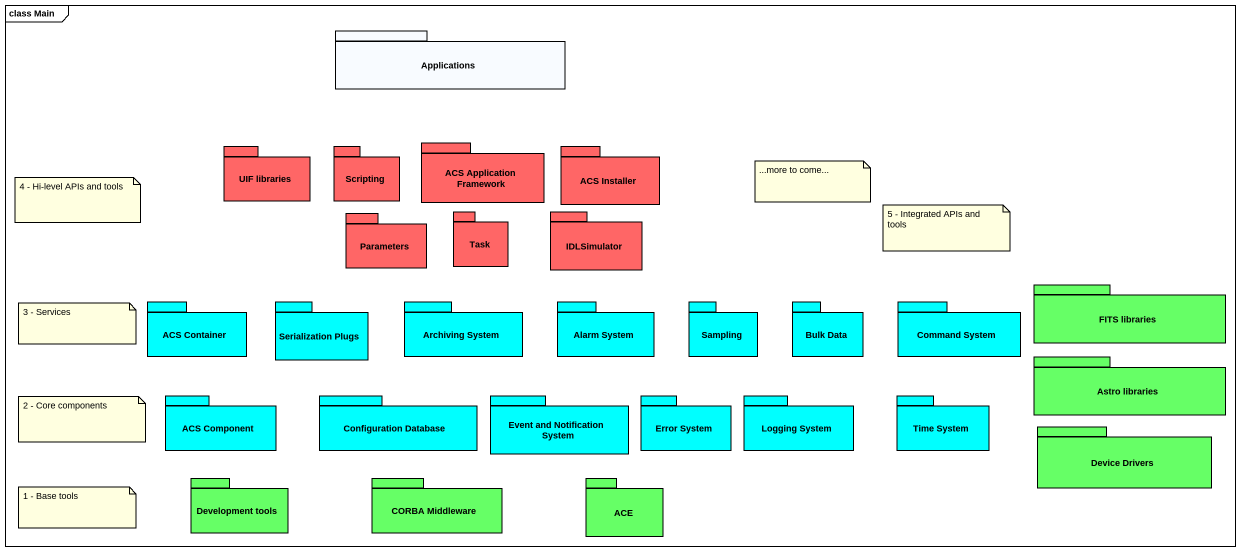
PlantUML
@startuml
mainframe class Main
package Applications {
}
package "UIF libraries" as UIF_libraries #FF6666 {
}
package Scripting #FF6666 {
}
package "ACS Application Framework" as ACS_Application_Framework #FF6666 {
}
package "ACS Installer" as ACS_Installer #FF6666 {
}
package Parameters #FF6666 {
}
package Task #FF6666 {
}
package IDLSimulator #FF6666 {
}
package "FITS libraries" as FITS_libraries #66FF66 {
}
package "ACS Container" as ACS_Container #00FFFF {
}
package "Serialization Plugs" as Serialization_Plugs #00FFFF {
}
package "Archiving System" as Archiving_System #00FFFF {
}
package "Alarm System" as Alarm_System #00FFFF {
}
package Sampling #00FFFF {
}
package "Bulk Data" as Bulk_Data #00FFFF {
}
package "Command System" as Command_System #00FFFF {
}
package "Astro libraries" as Astro_libraries #66FF66 {
}
package "ACS Component" as ACS_Component #00FFFF {
}
package "Configuration Database" as Configuration_Database #00FFFF {
}
package "Event and Notification System" as Event_and_Notification #00FFFF {
}
package "Error System" as Error_System #00FFFF {
}
package "Logging System" as Logging_System #00FFFF {
}
package "Time System" as Time_System #00FFFF {
}
package "Device Drivers" as Device_Drivers #66FF66 {
}
package "Development tools" as Development_tools #66FF66 {
}
package "CORBA Middleware" as CORBA_Middleware #66FF66 {
}
package ACE #66FF66 {
}
note as N1
  4 - Hi-level APIs and tools
end note
note as N2
  ~...more to come...
end note
note as N3
  5 - Integrated APIs and tools
end note
note as N4
  3 - Services
end note
note as N5
  2 - Core components
end note
note as N6
  1 - Base tools
end note
@enduml
